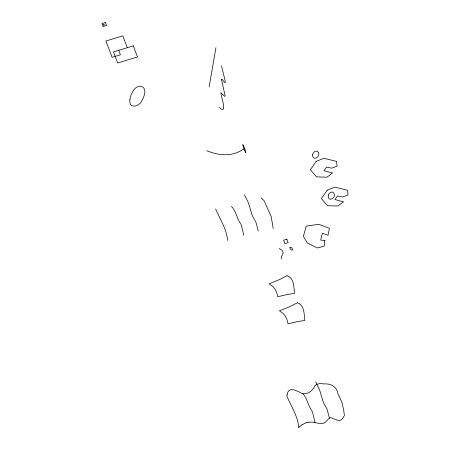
<?xml version="1.0" encoding="UTF-8"?>
<svg xmlns="http://www.w3.org/2000/svg" width="450" height="450" viewBox="0 0 450 450"><rect width="100%" height="100%" fill="white"/><g stroke="black" fill="none" stroke-linecap="round" stroke-linejoin="round"><path stroke-width="0.67" d="M209.138 86.929L215.916 47.711M287.28 394.206C288.585 385.853 297.152 391.039 301.742 393.317C306.495 394.942 311.462 391.984 313.729 387.799C315.253 383.372 319.973 383.186 323.848 383.929C330.525 383.31 336.741 386.438 337.86 393.519A10.356 1.896 73 0 0 338.462 394.965L341.921 402.266L343.716 410.327L344.396 415.564L341.978 419.237L340.166 420.328L338.243 420.463L330.604 417.583L329.141 418.326L325.221 422.359L322.999 423.484L320.276 423.596L312.457 422.128L308.008 422.257M244.316 148.646L240.339 151.099L236.16 152.927A30.51 28.204 9.8 0 1 229.511 154.491C221.771 155.441 213.969 153.641 206.82 150.733M302.001 424.738L306.461 422.618M279.236 248.49L281.914 250.2L283.028 252.107A3.212 2.97 9.8 0 1 283.056 253.069L281.374 256.933L281.554 259.02M261.118 197.933L263.936 200.481L266.67 206.438A10.356 1.896 73 0 0 267.272 207.889L271.176 216.579L273.212 228.482M231.469 206.466C236.301 211.106 236.61 218.548 240.756 223.796A5.271 0.968 73 0 1 241.447 225.568L243.833 235.434M302.653 393.548C307.491 398.188 307.8 405.624 311.946 410.873A5.271 0.968 73 0 1 312.632 412.644L315.022 422.511M219.054 107.511L222.294 109.575L222.93 109.541L223.644 108.613L223.464 104.389L221.164 94.944L220.978 92.722L224.342 96.142L224.859 96.317L225.118 95.861L221.417 79.133L222.024 79.267L224.944 82.806L225.163 80.871L221.473 65.863M244.468 194.766L248.355 202.674L252.197 215.426L255.988 222.362L258.216 231.024M315.658 381.842L319.545 389.756L323.381 402.508L327.173 409.444L329.406 418.101M215.64 208.935C219.966 219.341 226.637 228.842 227.571 240.418M127.305 47.7L122.788 35.843L105.902 41.023L112.112 57.336L120.42 54.788L118.727 50.333M298.761 427.5C297.827 415.924 291.15 406.423 286.824 396.017A20.171 17.291 73.6 0 1 287.241 394.189M306.45 422.589A13.044 11.902 6.2 0 1 308.002 422.229M298.811 427.545A19.732 18.203 9.6 0 1 302.057 424.811M129.904 99.562C128.458 109.378 139.444 106.987 141.992 100.423A22.292 20.61 9.8 0 0 143.719 96.817C148.354 85.883 137.7 81.939 132.542 91.974A22.292 20.61 9.8 0 0 130.809 95.58L129.904 99.562M242.831 144.743L243.922 148.669A9.821 1.8 73 0 0 244.463 150.086L245.756 152.618L244.716 148.624A9.821 1.8 73 0 0 244.176 147.206L242.831 144.743M312.609 154.912L312.784 156.651L313.673 157.866A2.149 1.986 9.8 0 0 314.662 158.271L316.519 157.905L317.886 156.701A5.569 5.147 9.8 0 0 318.746 154.806L318.729 153.034L317.739 151.493A2.149 1.986 9.8 0 0 316.749 151.088L314.893 151.453L313.532 152.657A5.569 5.147 9.8 0 0 312.666 154.553L312.609 154.912M328.191 195.862L328.365 197.601L329.254 198.816A2.149 1.986 9.8 0 0 330.244 199.221L332.1 198.855L333.467 197.651A5.569 5.147 9.8 0 0 334.327 195.756L334.311 193.984L333.321 192.442A2.149 1.986 9.8 0 0 332.336 192.037L330.48 192.403L329.113 193.607A5.569 5.147 9.8 0 0 328.252 195.502L328.191 195.862M324.832 240.452L324.236 246.122L317.458 247.984L307.418 243.09L303.373 236.368L306.186 226.164L318.673 224.286L329.445 228.296L328.027 235.282L322.335 233.235L320.676 240.114L324.832 240.452M289.907 247.686L290.194 248.856A3.701 3.42 9.8 0 0 290.812 249.671L292.404 250.251L292.365 248.681A3.701 3.42 9.8 0 0 291.741 247.866L290.526 247.196L289.907 247.686M316.271 161.319L310.393 169.723L316.558 176.889L327.004 177.165L332.623 172.974L323.955 170.719L326.559 167.107L331.639 168.171L337.033 166.202L336.606 161.398L323.927 158.287L316.271 161.319M327.24 190.153L321.362 198.562L327.532 205.723L337.978 205.999L343.598 201.814L334.924 199.553L337.534 195.941L342.608 197.004L348.007 195.036L347.574 190.232L334.896 187.121L327.24 190.153M286.988 275.709L279.675 279.534L269.145 283.781L272.475 286.172A16.166 14.946 9.8 0 1 275.023 289.131L276.778 292.657L277.746 296.752L287.094 294.536L294.502 293.377C293.799 287.252 294.244 277.926 286.988 275.709M297.287 302.782L289.974 306.602L279.444 310.854L282.78 313.245A16.166 14.946 9.8 0 1 285.322 316.204L287.077 319.731L288.045 323.82L297.394 321.609L304.802 320.451C304.104 314.325 304.543 304.999 297.287 302.782M105.435 22.5L101.992 23.552L102.403 24.626L103.967 24.148L104.304 25.037L102.741 25.515L103.123 26.516L106.56 25.464L105.435 22.5M133.279 45.872L113.484 51.941L117.698 63L137.486 56.931L133.279 45.872M286.858 239.231L283.584 240.232L284.873 243.63L288.152 242.623L286.858 239.231"/></g></svg>
